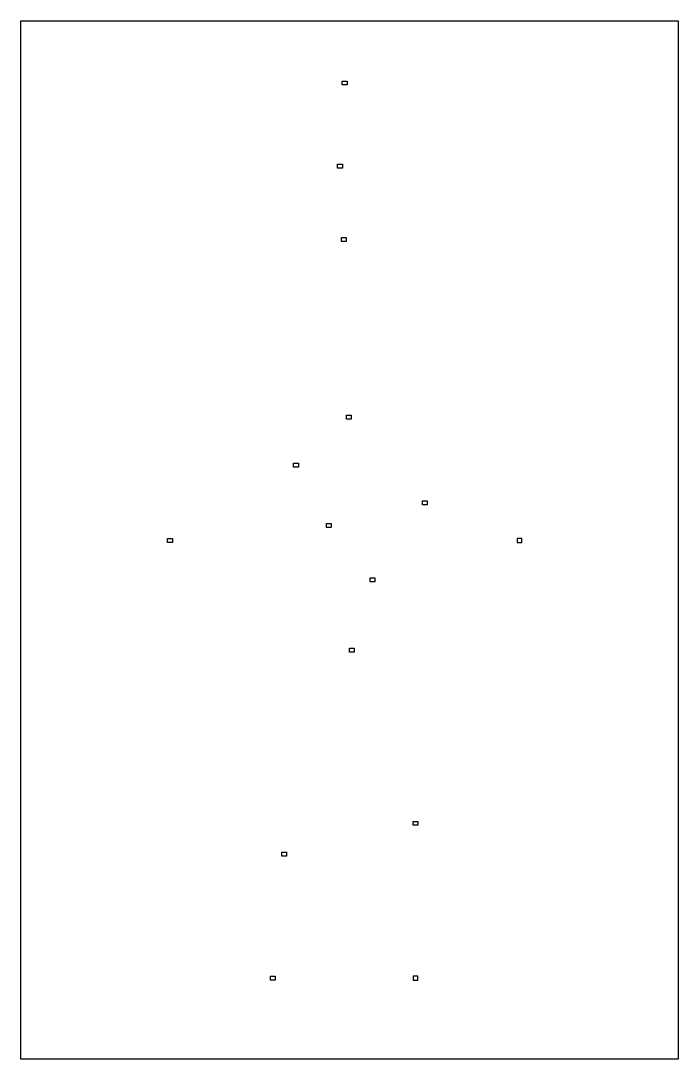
# Model space of a CAD drawing. Header units: millimetres. Extents: x 37 to 607, y 23 to 923.
import ezdxf

# ---------------------------------------------------------------- set-up
doc = ezdxf.new("R2010")
doc.units = ezdxf.units.MM

msp = doc.modelspace()

# ---------------------------------------------------------------- linework, layer by layer
for points in [[(36.74, 923.38), (606.74, 923.38), (606.74, 23.38), (36.74, 23.38)], [(319.68, 871.15), (319.68, 867.8), (315.48, 867.8), (315.48, 871.15)], [(315.56, 798.98), (315.56, 795.63), (311.36, 795.63), (311.36, 798.98)], [(318.97, 735.48), (318.97, 732.13), (314.77, 732.13), (314.77, 735.48)], [(323.23, 581.53), (323.23, 578.18), (319.03, 578.18), (319.03, 581.53)], [(277.43, 539.85), (277.43, 536.5), (273.23, 536.5), (273.23, 539.85)], [(389.19, 507.26), (389.19, 503.91), (384.99, 503.91), (384.99, 507.26)], [(305.92, 487.69), (305.92, 484.34), (301.72, 484.34), (301.72, 487.69)], [(168.15, 474.68), (168.15, 471.33), (163.95, 471.33), (163.95, 474.68)], [(466.99, 474.68), (466.99, 471.33), (471.19, 471.33), (471.19, 474.68)], [(343.78, 440.51), (343.78, 437.16), (339.58, 437.16), (339.58, 440.51)], [(325.9, 379.59), (325.9, 376.24), (321.7, 376.24), (321.7, 379.59)], [(381.1, 229.48), (381.1, 226.13), (376.9, 226.13), (376.9, 229.48)], [(267.22, 202.83), (267.22, 199.48), (263.02, 199.48), (263.02, 202.83)], [(257.41, 95.31), (257.41, 91.96), (253.21, 91.96), (253.21, 95.31)], [(376.89, 95.31), (376.89, 91.96), (381.09, 91.96), (381.09, 95.31)]]:
    msp.add_lwpolyline(points, close=True)

doc.saveas('drawing.dxf')
